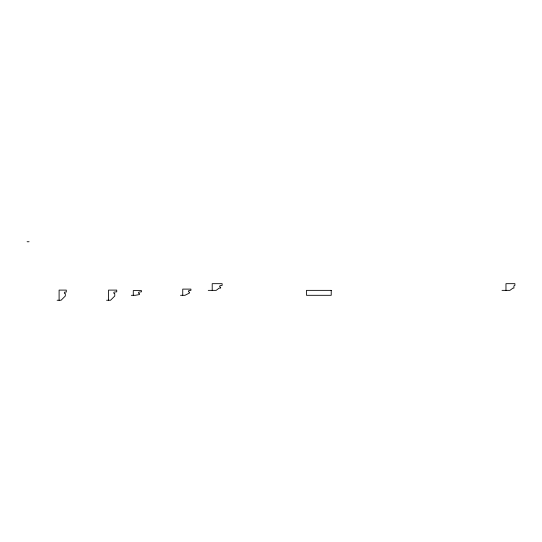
<?xml version="1.0" encoding="UTF-8"?>
<svg xmlns="http://www.w3.org/2000/svg" width="542" height="542" viewBox="0 0 542 542"><rect width="100%" height="100%" fill="white"/><g stroke="black" fill="none" stroke-linecap="round" stroke-linejoin="round"><path stroke-width="0.81" d="M212.207 290.363L212.207 283.669L222.125 283.669L222.125 285.397L220.147 285.648A0.806 0.806 0 0 0 220.147 287.131L220.641 287.118L220.641 288.107L219.158 288.107L216.163 290.363L208.25 290.363M505.971 290.363L505.977 283.669L514.9 283.669L514.9 285.397L513.918 285.83L513.904 288.107L512.922 288.107L509.927 290.363L502.021 290.363M27.1 241.746L29.078 241.746M131.306 295.309L135.263 295.309L139.484 294.55L139.484 293.561L138.989 293.561A0.806 0.806 0 0 1 138.989 292.077L141.462 291.826L141.462 290.593L133.285 290.593L133.285 295.309M180.52 295.309L184.958 295.309L189.436 293.053L189.436 292.063L188.941 292.077A0.806 0.806 0 0 1 188.941 290.593L190.919 290.343L190.919 289.11L182.742 289.11L182.742 295.309M57.12 300.254L61.077 300.254L65.304 296.034L65.304 293.561L64.81 293.561A0.806 0.806 0 0 1 64.81 292.077L66.293 292.077L66.293 290.099L59.098 290.099L59.098 300.254M106.578 300.254L110.534 300.254L114.755 296.034L114.755 293.561L114.26 293.561A0.806 0.806 0 0 1 114.26 292.077L116.733 291.826L116.733 290.099L108.556 290.099L108.556 300.254M331.223 290.363L306.494 290.363L306.494 295.309L331.223 295.309L331.223 290.363"/></g></svg>
